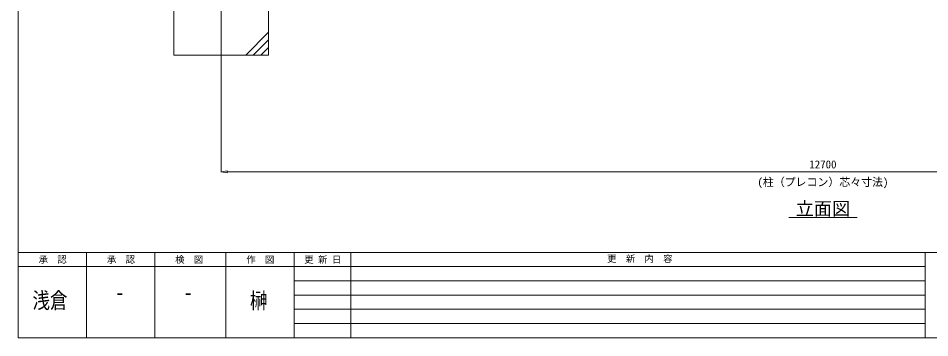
# Model space of a CAD drawing. Units: millimetres, scale not verified. Extents: x -12090 to 12090, y -18325 to 18325.
# Drawn here: x -12090 to -2473, y -18325 to -14957 of the extents above; entities that cross this region are included whole.
import ezdxf
from ezdxf.enums import TextEntityAlignment as Align

# ---------------------------------------------------------------- set-up
doc = ezdxf.new("R2010")
doc.units = ezdxf.units.MM
doc.header["$LTSCALE"] = 90
doc.linetypes.add('CHAIN2', pattern=[12, 9, -1, 1, -1])
for name, color, linetype, lineweight in [('0-9_基礎工事用PCA大', 134, 'Continuous', 18), ('0-A_図面枠', 134, 'Continuous', 18), ('0-B_寸法', 134, 'Continuous', 18), ('1-6_通芯', 134, 'CHAIN2', 18), ('1-B_文字', 134, 'Continuous', 18)]:
    doc.layers.add(name, color=color, linetype=linetype, lineweight=lineweight)
doc.styles.add('ＭＳ ゴシック', font='')
doc.styles.get('ＭＳ ゴシック').set_extended_font_data('MS Gothic')

msp = doc.modelspace()

# ---------------------------------------------------------------- linework, layer by layer
at = {"layer": '0-9_基礎工事用PCA大'}
for p, q in [((-9450.19, -15105), (-9690.19, -15345)), ((-9450.19, -15185), (-9610.19, -15345)), ((-9450.19, -15265), (-9530.19, -15345))]:
    msp.add_line(p, q, dxfattribs=at)
msp.add_lwpolyline([(-10450.2, -15345), (-9450.19, -15345), (-9450.19, -14345), (-10450.2, -14345)], close=True, dxfattribs=at)
at = {"layer": '0-A_図面枠'}
for p, q in [((-12090.19, -17425), (12059.81, -17425)), ((-11370.19, -17425), (-11370.19, -18325)), ((-10650.19, -17425), (-10650.19, -18325)), ((-9900.19, -17425), (-9900.19, -18325)), ((-9180.19, -17425), (-9180.19, -18325)), ((-8580.19, -17425), (-8580.19, -18325)), ((-2520.19, -17425), (-2520.19, -18325)), ((-12090.19, -17575), (-2520.19, -17575)), ((-9180.19, -17725), (-2520.19, -17725)), ((-9180.19, -17875), (-2520.19, -17875)), ((-9180.19, -18025), (-2520.19, -18025)), ((-9180.19, -18175), (-2520.19, -18175))]:
    msp.add_line(p, q, dxfattribs=at)
msp.add_lwpolyline([(-12090.19, -1675), (12059.81, -1675), (12059.81, -18325), (-12090.19, -18325)], close=True, dxfattribs=at)
at = {"layer": '0-B_寸法'}
for p, q in [((-9950.19, -15346), (-9950.19, -16578.15)), ((-9884.2, -16566.15), (-9950.19, -16577.15)), ((-9950.19, -16577.15), (-9884.2, -16588.15)), ((-9884.2, -16566.15), (-9884.2, -16588.15)), ((2683.81, -16577.15), (-9884.2, -16577.15))]:
    msp.add_line(p, q, dxfattribs=at)
at = {"layer": '1-6_通芯'}
msp.add_line((-9950.19, -15345), (-9950.19, -13433), dxfattribs=at)
at = {"layer": '1-B_文字'}
msp.add_line((-3960.19, -17057.15), (-3240.19, -17057.15), dxfattribs=at)

# ---------------------------------------------------------------- texts
at = {"layer": '0-A_図面枠', "style": 'ＭＳ ゴシック'}
for s, p in [('承\u3000認', (-11874.19, -17557.6)), ('承\u3000認', (-11154.19, -17557.6)), ('検\u3000図', (-10434.19, -17557.6)), ('作\u3000図', (-9684.19, -17557.6)), ('更 新 日', (-9072.19, -17557.6)), ('更\u3000新\u3000内\u3000容', (-5877.04, -17548.38))]:
    msp.add_text(s, height=70.38, dxfattribs=at).set_placement(p, align=Align.BOTTOM_LEFT)
at = {"layer": '0-A_図面枠', "style": 'ＭＳ ゴシック', "width": 0.8}
for s, p in [('浅倉', (-11939.65, -18066.62)), ('-', (-11062.56, -17981.23)), ('-', (-10342.56, -17981.23)), ('榊', (-9644.92, -18068.66))]:
    msp.add_text(s, height=168.9, dxfattribs=at).set_placement(p, align=Align.BOTTOM_LEFT)
at = {"layer": '0-B_寸法', "style": 'ＭＳ ゴシック'}
for s, p in [('12700', (-3744.19, -16565.27)), ('(柱（プレコン）芯々寸法)', (-4291.39, -16751.87))]:
    msp.add_text(s, height=84.46, dxfattribs=at).set_placement(p, align=Align.BOTTOM_LEFT)
at = {"layer": '1-B_文字', "style": 'ＭＳ ゴシック'}
msp.add_text('立面図', height=140.8, dxfattribs=at).set_placement((-3888.19, -17076.35), align=Align.BOTTOM_LEFT)

doc.saveas('drawing.dxf')
